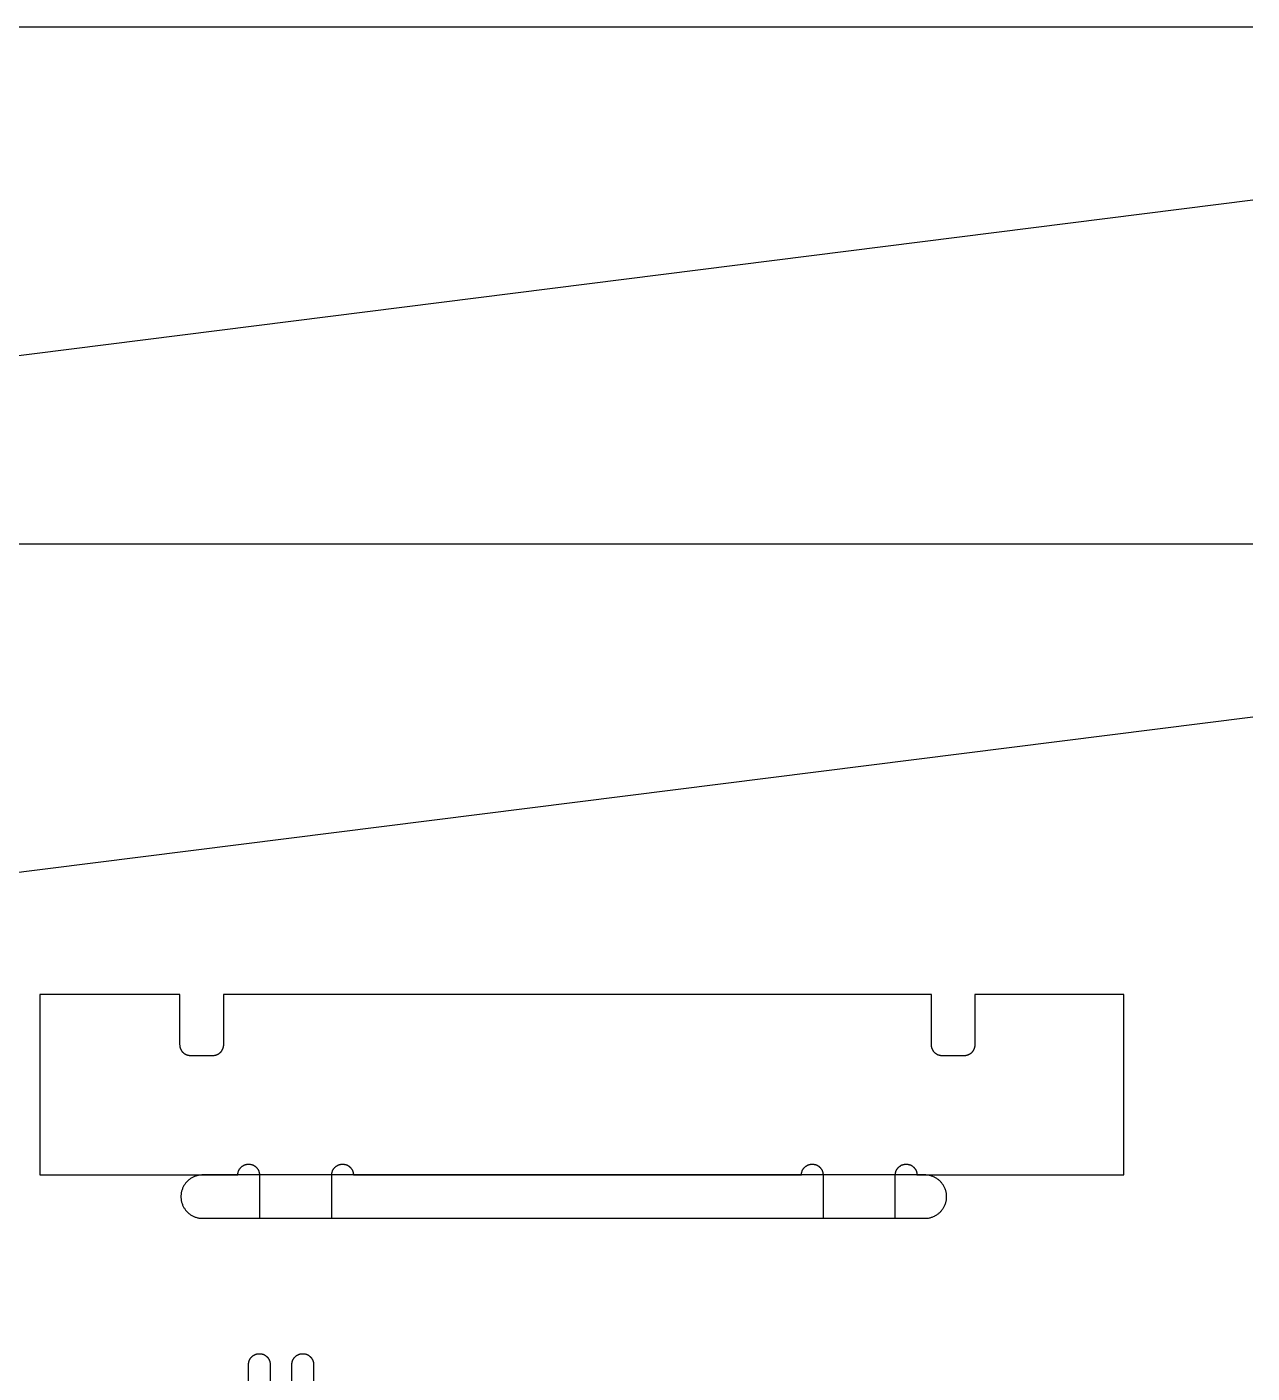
# Model space of a CAD drawing. Extents: x 0 to 1220, y 0 to 2440.
# Drawn here: x 270.7 to 609.8, y 787.7 to 1160.5 of the extents above; entities that cross this region are included whole.
import ezdxf

# ---------------------------------------------------------------- set-up
doc = ezdxf.new("R2010")
doc.units = 0
doc.layers.add('CUT_6_12MM', color=6, linetype='CONTINUOUS')
doc.layers.add('POCKET_6__6MM', color=4, linetype='CONTINUOUS')

msp = doc.modelspace()

# ---------------------------------------------------------------- linework, layer by layer
at = {"layer": 'CUT_6_12MM'}
for p, q in [((265.15, 1160.46), (295.44, 1160.46)), ((295.44, 1160.46), (610, 1160.46)), ((610, 1112.46), (134, 1052.46)), ((265.15, 1017.33), (295.44, 1017.33)), ((295.44, 1017.33), (610, 1017.33)), ((610, 969.33), (134, 909.33)), ((313.08, 892.54), (274.32, 892.54)), ((274.32, 892.54), (274.32, 842.54)), ((313.08, 878.54), (313.08, 892.54)), ((521.08, 892.54), (325.08, 892.54)), ((325.08, 892.54), (325.08, 878.54)), ((521.08, 878.54), (521.08, 892.54)), ((574.32, 892.54), (533.08, 892.54)), ((533.08, 892.54), (533.08, 878.54)), ((574.32, 842.54), (574.32, 892.54)), ((313.09, 878.44), (313.08, 878.54)), ((313.09, 878.34), (313.09, 878.44)), ((313.1, 878.24), (313.09, 878.34)), ((313.11, 878.14), (313.1, 878.24)), ((313.13, 878.03), (313.11, 878.14)), ((313.15, 877.93), (313.13, 878.03)), ((313.17, 877.83), (313.15, 877.93)), ((313.2, 877.73), (313.17, 877.83)), ((313.23, 877.64), (313.2, 877.73)), ((313.26, 877.54), (313.23, 877.64)), ((313.29, 877.44), (313.26, 877.54)), ((313.33, 877.35), (313.29, 877.44)), ((313.38, 877.26), (313.33, 877.35)), ((313.42, 877.16), (313.38, 877.26)), ((313.47, 877.07), (313.42, 877.16)), ((313.52, 876.98), (313.47, 877.07)), ((313.58, 876.9), (313.52, 876.98)), ((313.63, 876.81), (313.58, 876.9)), ((313.69, 876.73), (313.63, 876.81)), ((313.76, 876.65), (313.69, 876.73)), ((313.82, 876.57), (313.76, 876.65)), ((313.89, 876.5), (313.82, 876.57)), ((313.96, 876.42), (313.89, 876.5)), ((314.04, 876.35), (313.96, 876.42)), ((314.11, 876.28), (314.04, 876.35)), ((314.19, 876.22), (314.11, 876.28)), ((314.27, 876.15), (314.19, 876.22)), ((314.35, 876.09), (314.27, 876.15)), ((314.44, 876.04), (314.35, 876.09)), ((314.53, 875.98), (314.44, 876.04)), ((323.73, 876.04), (323.64, 875.98)), ((323.81, 876.09), (323.73, 876.04)), ((323.9, 876.15), (323.81, 876.09)), ((323.98, 876.22), (323.9, 876.15)), ((324.06, 876.28), (323.98, 876.22)), ((324.13, 876.35), (324.06, 876.28)), ((324.21, 876.42), (324.13, 876.35)), ((324.28, 876.5), (324.21, 876.42)), ((324.35, 876.57), (324.28, 876.5)), ((324.41, 876.65), (324.35, 876.57)), ((324.48, 876.73), (324.41, 876.65)), ((324.54, 876.81), (324.48, 876.73)), ((324.59, 876.9), (324.54, 876.81)), ((324.65, 876.98), (324.59, 876.9)), ((324.7, 877.07), (324.65, 876.98)), ((324.75, 877.16), (324.7, 877.07)), ((324.79, 877.26), (324.75, 877.16)), ((324.84, 877.35), (324.79, 877.26)), ((324.88, 877.44), (324.84, 877.35)), ((324.91, 877.54), (324.88, 877.44)), ((324.94, 877.64), (324.91, 877.54)), ((324.97, 877.73), (324.94, 877.64)), ((325, 877.83), (324.97, 877.73)), ((325.02, 877.93), (325, 877.83)), ((325.04, 878.03), (325.02, 877.93)), ((325.06, 878.14), (325.04, 878.03)), ((325.07, 878.24), (325.06, 878.14)), ((325.08, 878.34), (325.07, 878.24)), ((325.08, 878.54), (325.08, 878.44)), ((325.08, 878.44), (325.08, 878.34)), ((521.09, 878.44), (521.08, 878.54)), ((521.09, 878.34), (521.09, 878.44)), ((521.1, 878.24), (521.09, 878.34)), ((521.11, 878.14), (521.1, 878.24)), ((521.13, 878.03), (521.11, 878.14)), ((521.15, 877.93), (521.13, 878.03)), ((521.17, 877.83), (521.15, 877.93)), ((521.2, 877.73), (521.17, 877.83)), ((521.23, 877.64), (521.2, 877.73)), ((521.26, 877.54), (521.23, 877.64)), ((521.29, 877.44), (521.26, 877.54)), ((521.33, 877.35), (521.29, 877.44)), ((521.38, 877.26), (521.33, 877.35)), ((521.42, 877.16), (521.38, 877.26)), ((521.47, 877.07), (521.42, 877.16)), ((521.52, 876.98), (521.47, 877.07)), ((521.58, 876.9), (521.52, 876.98)), ((521.63, 876.81), (521.58, 876.9)), ((521.69, 876.73), (521.63, 876.81)), ((521.76, 876.65), (521.69, 876.73)), ((521.82, 876.57), (521.76, 876.65)), ((521.89, 876.5), (521.82, 876.57)), ((521.96, 876.42), (521.89, 876.5)), ((522.04, 876.35), (521.96, 876.42)), ((522.11, 876.28), (522.04, 876.35)), ((522.19, 876.22), (522.11, 876.28)), ((522.27, 876.15), (522.19, 876.22)), ((522.35, 876.09), (522.27, 876.15)), ((522.44, 876.04), (522.35, 876.09)), ((522.53, 875.98), (522.44, 876.04)), ((531.73, 876.04), (531.64, 875.98)), ((531.81, 876.09), (531.73, 876.04)), ((531.9, 876.15), (531.81, 876.09)), ((531.98, 876.22), (531.9, 876.15)), ((532.06, 876.28), (531.98, 876.22)), ((532.13, 876.35), (532.06, 876.28)), ((532.21, 876.42), (532.13, 876.35)), ((532.28, 876.5), (532.21, 876.42)), ((532.35, 876.57), (532.28, 876.5)), ((532.41, 876.65), (532.35, 876.57)), ((532.48, 876.73), (532.41, 876.65)), ((532.54, 876.81), (532.48, 876.73)), ((532.59, 876.9), (532.54, 876.81)), ((532.65, 876.98), (532.59, 876.9)), ((532.7, 877.07), (532.65, 876.98)), ((532.75, 877.16), (532.7, 877.07)), ((532.79, 877.26), (532.75, 877.16)), ((532.84, 877.35), (532.79, 877.26)), ((532.88, 877.44), (532.84, 877.35)), ((532.91, 877.54), (532.88, 877.44)), ((532.94, 877.64), (532.91, 877.54)), ((532.97, 877.73), (532.94, 877.64)), ((533, 877.83), (532.97, 877.73)), ((533.02, 877.93), (533, 877.83)), ((533.04, 878.03), (533.02, 877.93)), ((533.06, 878.14), (533.04, 878.03)), ((533.07, 878.24), (533.06, 878.14)), ((533.08, 878.34), (533.07, 878.24)), ((533.08, 878.54), (533.08, 878.44)), ((533.08, 878.44), (533.08, 878.34)), ((314.61, 875.93), (314.53, 875.98)), ((314.7, 875.88), (314.61, 875.93)), ((314.8, 875.83), (314.7, 875.88)), ((314.89, 875.79), (314.8, 875.83)), ((314.98, 875.75), (314.89, 875.79)), ((315.08, 875.72), (314.98, 875.75)), ((315.18, 875.68), (315.08, 875.72)), ((315.28, 875.65), (315.18, 875.68)), ((315.37, 875.63), (315.28, 875.65)), ((315.47, 875.61), (315.37, 875.63)), ((315.58, 875.59), (315.47, 875.61)), ((315.68, 875.57), (315.58, 875.59)), ((315.78, 875.56), (315.68, 875.57)), ((315.88, 875.55), (315.78, 875.56)), ((315.98, 875.55), (315.88, 875.55)), ((316.08, 875.54), (315.98, 875.55)), ((322.08, 875.54), (316.08, 875.54)), ((322.19, 875.55), (322.08, 875.54)), ((322.29, 875.55), (322.19, 875.55)), ((322.39, 875.56), (322.29, 875.55)), ((322.49, 875.57), (322.39, 875.56)), ((322.59, 875.59), (322.49, 875.57)), ((322.7, 875.61), (322.59, 875.59)), ((322.8, 875.63), (322.7, 875.61)), ((322.89, 875.65), (322.8, 875.63)), ((322.99, 875.68), (322.89, 875.65)), ((323.09, 875.72), (322.99, 875.68)), ((323.19, 875.75), (323.09, 875.72)), ((323.28, 875.79), (323.19, 875.75)), ((323.37, 875.83), (323.28, 875.79)), ((323.47, 875.88), (323.37, 875.83)), ((323.56, 875.93), (323.47, 875.88)), ((323.64, 875.98), (323.56, 875.93)), ((522.61, 875.93), (522.53, 875.98)), ((522.7, 875.88), (522.61, 875.93)), ((522.8, 875.83), (522.7, 875.88)), ((522.89, 875.79), (522.8, 875.83)), ((522.98, 875.75), (522.89, 875.79)), ((523.08, 875.72), (522.98, 875.75)), ((523.18, 875.68), (523.08, 875.72)), ((523.28, 875.65), (523.18, 875.68)), ((523.37, 875.63), (523.28, 875.65)), ((523.47, 875.61), (523.37, 875.63)), ((523.58, 875.59), (523.47, 875.61)), ((523.68, 875.57), (523.58, 875.59)), ((523.78, 875.56), (523.68, 875.57)), ((523.88, 875.55), (523.78, 875.56)), ((523.98, 875.55), (523.88, 875.55)), ((524.08, 875.54), (523.98, 875.55)), ((530.08, 875.54), (524.08, 875.54)), ((530.19, 875.55), (530.08, 875.54)), ((530.29, 875.55), (530.19, 875.55)), ((530.39, 875.56), (530.29, 875.55)), ((530.49, 875.57), (530.39, 875.56)), ((530.59, 875.59), (530.49, 875.57)), ((530.7, 875.61), (530.59, 875.59)), ((530.8, 875.63), (530.7, 875.61)), ((530.89, 875.65), (530.8, 875.63)), ((530.99, 875.68), (530.89, 875.65)), ((531.09, 875.72), (530.99, 875.68)), ((531.19, 875.75), (531.09, 875.72)), ((531.28, 875.79), (531.19, 875.75)), ((531.37, 875.83), (531.28, 875.79)), ((531.47, 875.88), (531.37, 875.83)), ((531.56, 875.93), (531.47, 875.88)), ((531.64, 875.98), (531.56, 875.93)), ((274.32, 842.54), (329.08, 842.54)), ((329.08, 842.54), (329.09, 842.65)), ((329.09, 842.75), (329.1, 842.85)), ((329.09, 842.65), (329.09, 842.75)), ((329.1, 842.85), (329.11, 842.95)), ((329.11, 842.95), (329.13, 843.06)), ((329.13, 843.06), (329.15, 843.16)), ((329.15, 843.16), (329.17, 843.26)), ((329.17, 843.26), (329.2, 843.36)), ((329.2, 843.36), (329.23, 843.46)), ((329.23, 843.46), (329.26, 843.56)), ((329.26, 843.56), (329.3, 843.65)), ((329.3, 843.65), (329.34, 843.75)), ((329.34, 843.75), (329.38, 843.84)), ((329.38, 843.84), (329.43, 843.94)), ((329.43, 843.94), (329.48, 844.03)), ((329.48, 844.03), (329.53, 844.12)), ((329.53, 844.12), (329.59, 844.2)), ((329.59, 844.2), (329.65, 844.29)), ((329.65, 844.29), (329.71, 844.37)), ((329.71, 844.37), (329.77, 844.45)), ((329.77, 844.45), (329.84, 844.53)), ((329.84, 844.53), (329.91, 844.61)), ((329.91, 844.61), (329.98, 844.68)), ((329.98, 844.68), (330.06, 844.75)), ((330.06, 844.75), (330.13, 844.82)), ((330.13, 844.82), (330.21, 844.89)), ((330.21, 844.89), (330.3, 844.95)), ((330.3, 844.95), (330.38, 845.01)), ((330.38, 845.01), (330.47, 845.07)), ((330.47, 845.07), (330.56, 845.12)), ((330.56, 845.12), (330.65, 845.17)), ((330.65, 845.17), (330.74, 845.22)), ((330.74, 845.22), (330.83, 845.27)), ((330.83, 845.27), (330.92, 845.31)), ((330.92, 845.31), (331.02, 845.35)), ((331.02, 845.35), (331.12, 845.38)), ((331.12, 845.38), (331.22, 845.41)), ((331.22, 845.41), (331.32, 845.44)), ((331.32, 845.44), (331.42, 845.47)), ((331.42, 845.47), (331.52, 845.49)), ((331.52, 845.49), (331.62, 845.51)), ((331.62, 845.51), (331.72, 845.52)), ((331.72, 845.52), (331.83, 845.53)), ((331.83, 845.53), (331.93, 845.54)), ((331.93, 845.54), (332.03, 845.54)), ((332.03, 845.54), (332.14, 845.54)), ((332.14, 845.54), (332.24, 845.54)), ((332.24, 845.54), (332.34, 845.53)), ((332.34, 845.53), (332.45, 845.52)), ((332.45, 845.52), (332.55, 845.51)), ((332.55, 845.51), (332.65, 845.49)), ((332.65, 845.49), (332.75, 845.47)), ((332.75, 845.47), (332.85, 845.44)), ((332.85, 845.44), (332.95, 845.41)), ((332.95, 845.41), (333.05, 845.38)), ((333.05, 845.38), (333.15, 845.35)), ((333.15, 845.35), (333.24, 845.31)), ((333.24, 845.31), (333.34, 845.27)), ((333.34, 845.27), (333.43, 845.22)), ((333.43, 845.22), (333.52, 845.17)), ((333.52, 845.17), (333.61, 845.12)), ((333.61, 845.12), (333.7, 845.07)), ((333.7, 845.07), (333.79, 845.01)), ((333.79, 845.01), (333.87, 844.95)), ((333.87, 844.95), (333.96, 844.89)), ((333.96, 844.89), (334.04, 844.82)), ((334.04, 844.82), (334.11, 844.75)), ((334.11, 844.75), (334.19, 844.68)), ((334.19, 844.68), (334.26, 844.61)), ((334.26, 844.61), (334.33, 844.53)), ((334.33, 844.53), (334.4, 844.45)), ((334.4, 844.45), (334.46, 844.37)), ((334.46, 844.37), (334.52, 844.29)), ((334.52, 844.29), (334.58, 844.2)), ((334.58, 844.2), (334.64, 844.12)), ((334.64, 844.12), (334.69, 844.03)), ((334.69, 844.03), (334.74, 843.94)), ((334.74, 843.94), (334.79, 843.84)), ((334.79, 843.84), (334.83, 843.75)), ((334.83, 843.75), (334.87, 843.65)), ((334.87, 843.65), (334.91, 843.56)), ((334.91, 843.56), (334.94, 843.46)), ((334.94, 843.46), (334.97, 843.36)), ((334.97, 843.36), (335, 843.26)), ((335, 843.26), (335.02, 843.16)), ((335.02, 843.16), (335.04, 843.06)), ((335.04, 843.06), (335.06, 842.95)), ((335.06, 842.95), (335.07, 842.85)), ((335.07, 842.85), (335.08, 842.75)), ((335.08, 842.75), (335.08, 842.65)), ((335.08, 842.65), (335.08, 842.54)), ((335.08, 842.54), (335.08, 830.54)), ((355.08, 842.54), (355.09, 842.65)), ((355.08, 830.54), (355.08, 842.54)), ((355.09, 842.75), (355.1, 842.85)), ((355.09, 842.65), (355.09, 842.75)), ((355.1, 842.85), (355.11, 842.95)), ((355.11, 842.95), (355.13, 843.06)), ((355.13, 843.06), (355.15, 843.16)), ((355.15, 843.16), (355.17, 843.26)), ((355.17, 843.26), (355.2, 843.36)), ((355.2, 843.36), (355.23, 843.46)), ((355.23, 843.46), (355.26, 843.56)), ((355.26, 843.56), (355.3, 843.65)), ((355.3, 843.65), (355.34, 843.75)), ((355.34, 843.75), (355.38, 843.84)), ((355.38, 843.84), (355.43, 843.94)), ((355.43, 843.94), (355.48, 844.03)), ((355.48, 844.03), (355.53, 844.12)), ((355.53, 844.12), (355.59, 844.2)), ((355.59, 844.2), (355.65, 844.29)), ((355.65, 844.29), (355.71, 844.37)), ((355.71, 844.37), (355.77, 844.45)), ((355.77, 844.45), (355.84, 844.53)), ((355.84, 844.53), (355.91, 844.61)), ((355.91, 844.61), (355.98, 844.68)), ((355.98, 844.68), (356.06, 844.75)), ((356.06, 844.75), (356.13, 844.82)), ((356.13, 844.82), (356.21, 844.89)), ((356.21, 844.89), (356.3, 844.95)), ((356.3, 844.95), (356.38, 845.01)), ((356.38, 845.01), (356.47, 845.07)), ((356.47, 845.07), (356.56, 845.12)), ((356.56, 845.12), (356.65, 845.17)), ((356.65, 845.17), (356.74, 845.22)), ((356.74, 845.22), (356.83, 845.27)), ((356.83, 845.27), (356.92, 845.31)), ((356.92, 845.31), (357.02, 845.35)), ((357.02, 845.35), (357.12, 845.38)), ((357.12, 845.38), (357.22, 845.41)), ((357.22, 845.41), (357.32, 845.44)), ((357.32, 845.44), (357.42, 845.47)), ((357.42, 845.47), (357.52, 845.49)), ((357.52, 845.49), (357.62, 845.51)), ((357.62, 845.51), (357.72, 845.52)), ((357.72, 845.52), (357.83, 845.53)), ((357.83, 845.53), (357.93, 845.54)), ((357.93, 845.54), (358.03, 845.54)), ((358.03, 845.54), (358.14, 845.54)), ((358.14, 845.54), (358.24, 845.54)), ((358.24, 845.54), (358.34, 845.53)), ((358.34, 845.53), (358.45, 845.52)), ((358.45, 845.52), (358.55, 845.51)), ((358.55, 845.51), (358.65, 845.49)), ((358.65, 845.49), (358.75, 845.47)), ((358.75, 845.47), (358.85, 845.44)), ((358.85, 845.44), (358.95, 845.41)), ((358.95, 845.41), (359.05, 845.38)), ((359.05, 845.38), (359.15, 845.35)), ((359.15, 845.35), (359.24, 845.31)), ((359.24, 845.31), (359.34, 845.27)), ((359.34, 845.27), (359.43, 845.22)), ((359.43, 845.22), (359.52, 845.17)), ((359.52, 845.17), (359.61, 845.12)), ((359.61, 845.12), (359.7, 845.07)), ((359.7, 845.07), (359.79, 845.01)), ((359.79, 845.01), (359.87, 844.95)), ((359.87, 844.95), (359.96, 844.89)), ((359.96, 844.89), (360.04, 844.82)), ((360.04, 844.82), (360.11, 844.75)), ((360.11, 844.75), (360.19, 844.68)), ((360.19, 844.68), (360.26, 844.61)), ((360.26, 844.61), (360.33, 844.53)), ((360.33, 844.53), (360.4, 844.45)), ((360.4, 844.45), (360.46, 844.37)), ((360.46, 844.37), (360.52, 844.29)), ((360.52, 844.29), (360.58, 844.2)), ((360.58, 844.2), (360.64, 844.12)), ((360.64, 844.12), (360.69, 844.03)), ((360.69, 844.03), (360.74, 843.94)), ((360.74, 843.94), (360.79, 843.84)), ((360.79, 843.84), (360.83, 843.75)), ((360.83, 843.75), (360.87, 843.65)), ((360.87, 843.65), (360.91, 843.56)), ((360.91, 843.56), (360.94, 843.46)), ((360.94, 843.46), (360.97, 843.36)), ((360.97, 843.36), (361, 843.26)), ((361, 843.26), (361.02, 843.16)), ((361.02, 843.16), (361.04, 843.06)), ((361.04, 843.06), (361.06, 842.95)), ((361.06, 842.95), (361.07, 842.85)), ((361.07, 842.85), (361.08, 842.75)), ((361.08, 842.75), (361.08, 842.65)), ((361.08, 842.65), (361.08, 842.54)), ((361.08, 842.54), (485.08, 842.54)), ((485.08, 842.54), (485.09, 842.65)), ((485.09, 842.75), (485.1, 842.85)), ((485.09, 842.65), (485.09, 842.75)), ((485.1, 842.85), (485.11, 842.95)), ((485.11, 842.95), (485.13, 843.06)), ((485.13, 843.06), (485.15, 843.16)), ((485.15, 843.16), (485.17, 843.26)), ((485.17, 843.26), (485.2, 843.36)), ((485.2, 843.36), (485.23, 843.46)), ((485.23, 843.46), (485.26, 843.56)), ((485.26, 843.56), (485.3, 843.65)), ((485.3, 843.65), (485.34, 843.75)), ((485.34, 843.75), (485.38, 843.84)), ((485.38, 843.84), (485.43, 843.94)), ((485.43, 843.94), (485.48, 844.03)), ((485.48, 844.03), (485.53, 844.12)), ((485.53, 844.12), (485.59, 844.2)), ((485.59, 844.2), (485.65, 844.29)), ((485.65, 844.29), (485.71, 844.37)), ((485.71, 844.37), (485.77, 844.45)), ((485.77, 844.45), (485.84, 844.53)), ((485.84, 844.53), (485.91, 844.61)), ((485.91, 844.61), (485.98, 844.68)), ((485.98, 844.68), (486.06, 844.75)), ((486.06, 844.75), (486.13, 844.82)), ((486.13, 844.82), (486.21, 844.89)), ((486.21, 844.89), (486.3, 844.95)), ((486.3, 844.95), (486.38, 845.01)), ((486.38, 845.01), (486.47, 845.07)), ((486.47, 845.07), (486.56, 845.12)), ((486.56, 845.12), (486.65, 845.17)), ((486.65, 845.17), (486.74, 845.22)), ((486.74, 845.22), (486.83, 845.27)), ((486.83, 845.27), (486.92, 845.31)), ((486.92, 845.31), (487.02, 845.35)), ((487.02, 845.35), (487.12, 845.38)), ((487.12, 845.38), (487.22, 845.41)), ((487.22, 845.41), (487.32, 845.44)), ((487.32, 845.44), (487.42, 845.47)), ((487.42, 845.47), (487.52, 845.49)), ((487.52, 845.49), (487.62, 845.51)), ((487.62, 845.51), (487.72, 845.52)), ((487.72, 845.52), (487.83, 845.53)), ((487.83, 845.53), (487.93, 845.54)), ((487.93, 845.54), (488.03, 845.54)), ((488.03, 845.54), (488.14, 845.54)), ((488.14, 845.54), (488.24, 845.54)), ((488.24, 845.54), (488.34, 845.53)), ((488.34, 845.53), (488.45, 845.52)), ((488.45, 845.52), (488.55, 845.51)), ((488.55, 845.51), (488.65, 845.49)), ((488.65, 845.49), (488.75, 845.47)), ((488.75, 845.47), (488.85, 845.44)), ((488.85, 845.44), (488.95, 845.41)), ((488.95, 845.41), (489.05, 845.38)), ((489.05, 845.38), (489.15, 845.35)), ((489.15, 845.35), (489.24, 845.31)), ((489.24, 845.31), (489.34, 845.27)), ((489.34, 845.27), (489.43, 845.22)), ((489.43, 845.22), (489.52, 845.17)), ((489.52, 845.17), (489.61, 845.12)), ((489.61, 845.12), (489.7, 845.07)), ((489.7, 845.07), (489.79, 845.01)), ((489.79, 845.01), (489.87, 844.95)), ((489.87, 844.95), (489.96, 844.89)), ((489.96, 844.89), (490.04, 844.82)), ((490.04, 844.82), (490.11, 844.75)), ((490.11, 844.75), (490.19, 844.68)), ((490.19, 844.68), (490.26, 844.61)), ((490.26, 844.61), (490.33, 844.53)), ((490.33, 844.53), (490.4, 844.45)), ((490.4, 844.45), (490.46, 844.37)), ((490.46, 844.37), (490.52, 844.29)), ((490.52, 844.29), (490.58, 844.2)), ((490.58, 844.2), (490.64, 844.12)), ((490.64, 844.12), (490.69, 844.03)), ((490.69, 844.03), (490.74, 843.94)), ((490.74, 843.94), (490.79, 843.84)), ((490.79, 843.84), (490.83, 843.75)), ((490.83, 843.75), (490.87, 843.65)), ((490.87, 843.65), (490.91, 843.56)), ((490.91, 843.56), (490.94, 843.46)), ((490.94, 843.46), (490.97, 843.36)), ((490.97, 843.36), (491, 843.26)), ((491, 843.26), (491.02, 843.16)), ((491.02, 843.16), (491.04, 843.06)), ((491.04, 843.06), (491.06, 842.95)), ((491.06, 842.95), (491.07, 842.85)), ((491.07, 842.85), (491.08, 842.75)), ((491.08, 842.75), (491.08, 842.65)), ((491.08, 842.65), (491.08, 842.54)), ((491.08, 842.54), (491.08, 830.54)), ((511.08, 842.54), (511.09, 842.65)), ((511.08, 830.54), (511.08, 842.54)), ((511.09, 842.75), (511.1, 842.85)), ((511.09, 842.65), (511.09, 842.75)), ((511.1, 842.85), (511.11, 842.95)), ((511.11, 842.95), (511.13, 843.06)), ((511.13, 843.06), (511.15, 843.16)), ((511.15, 843.16), (511.17, 843.26)), ((511.17, 843.26), (511.2, 843.36)), ((511.2, 843.36), (511.23, 843.46)), ((511.23, 843.46), (511.26, 843.56)), ((511.26, 843.56), (511.3, 843.65)), ((511.3, 843.65), (511.34, 843.75)), ((511.34, 843.75), (511.38, 843.84)), ((511.38, 843.84), (511.43, 843.94)), ((511.43, 843.94), (511.48, 844.03)), ((511.48, 844.03), (511.53, 844.12)), ((511.53, 844.12), (511.59, 844.2)), ((511.59, 844.2), (511.65, 844.29)), ((511.65, 844.29), (511.71, 844.37)), ((511.71, 844.37), (511.77, 844.45)), ((511.77, 844.45), (511.84, 844.53)), ((511.84, 844.53), (511.91, 844.61)), ((511.91, 844.61), (511.98, 844.68)), ((511.98, 844.68), (512.06, 844.75)), ((512.06, 844.75), (512.13, 844.82)), ((512.13, 844.82), (512.21, 844.89)), ((512.21, 844.89), (512.3, 844.95)), ((512.3, 844.95), (512.38, 845.01)), ((512.38, 845.01), (512.47, 845.07)), ((512.47, 845.07), (512.56, 845.12)), ((512.56, 845.12), (512.65, 845.17)), ((512.65, 845.17), (512.74, 845.22)), ((512.74, 845.22), (512.83, 845.27)), ((512.83, 845.27), (512.92, 845.31)), ((512.92, 845.31), (513.02, 845.35)), ((513.02, 845.35), (513.12, 845.38)), ((513.12, 845.38), (513.22, 845.41)), ((513.22, 845.41), (513.32, 845.44)), ((513.32, 845.44), (513.42, 845.47)), ((513.42, 845.47), (513.52, 845.49)), ((513.52, 845.49), (513.62, 845.51)), ((513.62, 845.51), (513.72, 845.52)), ((513.72, 845.52), (513.83, 845.53)), ((513.83, 845.53), (513.93, 845.54)), ((513.93, 845.54), (514.03, 845.54)), ((514.03, 845.54), (514.14, 845.54)), ((514.14, 845.54), (514.24, 845.54)), ((514.24, 845.54), (514.34, 845.53)), ((514.34, 845.53), (514.45, 845.52)), ((514.45, 845.52), (514.55, 845.51)), ((514.55, 845.51), (514.65, 845.49)), ((514.65, 845.49), (514.75, 845.47)), ((514.75, 845.47), (514.85, 845.44)), ((514.85, 845.44), (514.95, 845.41)), ((514.95, 845.41), (515.05, 845.38)), ((515.05, 845.38), (515.15, 845.35)), ((515.15, 845.35), (515.24, 845.31)), ((515.24, 845.31), (515.34, 845.27)), ((515.34, 845.27), (515.43, 845.22)), ((515.43, 845.22), (515.52, 845.17)), ((515.52, 845.17), (515.61, 845.12)), ((515.61, 845.12), (515.7, 845.07)), ((515.7, 845.07), (515.79, 845.01)), ((515.79, 845.01), (515.87, 844.95)), ((515.87, 844.95), (515.96, 844.89)), ((515.96, 844.89), (516.04, 844.82)), ((516.04, 844.82), (516.11, 844.75)), ((516.11, 844.75), (516.19, 844.68)), ((516.19, 844.68), (516.26, 844.61)), ((516.26, 844.61), (516.33, 844.53)), ((516.33, 844.53), (516.4, 844.45)), ((516.4, 844.45), (516.46, 844.37)), ((516.46, 844.37), (516.52, 844.29)), ((516.52, 844.29), (516.58, 844.2)), ((516.58, 844.2), (516.64, 844.12)), ((516.64, 844.12), (516.69, 844.03)), ((516.69, 844.03), (516.74, 843.94)), ((516.74, 843.94), (516.79, 843.84)), ((516.79, 843.84), (516.83, 843.75)), ((516.83, 843.75), (516.87, 843.65)), ((516.87, 843.65), (516.91, 843.56)), ((516.91, 843.56), (516.94, 843.46)), ((516.94, 843.46), (516.97, 843.36)), ((516.97, 843.36), (517, 843.26)), ((517, 843.26), (517.02, 843.16)), ((517.02, 843.16), (517.04, 843.06)), ((517.04, 843.06), (517.06, 842.95)), ((517.06, 842.95), (517.07, 842.85)), ((517.07, 842.85), (517.08, 842.75)), ((517.08, 842.75), (517.08, 842.65)), ((517.08, 842.65), (517.08, 842.54)), ((517.08, 842.54), (574.32, 842.54)), ((335.08, 830.54), (355.08, 830.54)), ((491.08, 830.54), (511.08, 830.54))]:
    msp.add_line(p, q, dxfattribs=at)
at = {"layer": 'POCKET_6__6MM'}
for p, q in [((318.52, 842.48), (318.31, 842.45)), ((318.72, 842.51), (318.52, 842.48)), ((318.93, 842.53), (318.72, 842.51)), ((319.14, 842.54), (318.93, 842.53)), ((319.34, 842.54), (319.14, 842.54)), ((519.27, 842.54), (319.34, 842.54)), ((519.48, 842.54), (519.27, 842.54)), ((519.69, 842.53), (519.48, 842.54)), ((519.89, 842.51), (519.69, 842.53)), ((520.1, 842.48), (519.89, 842.51)), ((520.3, 842.45), (520.1, 842.48)), ((313.81, 838.86), (313.73, 838.67)), ((313.89, 839.05), (313.81, 838.86)), ((313.98, 839.24), (313.89, 839.05)), ((314.08, 839.42), (313.98, 839.24)), ((314.18, 839.6), (314.08, 839.42)), ((314.29, 839.78), (314.18, 839.6)), ((314.41, 839.95), (314.29, 839.78)), ((314.53, 840.12), (314.41, 839.95)), ((314.65, 840.28), (314.53, 840.12)), ((314.79, 840.44), (314.65, 840.28)), ((314.92, 840.6), (314.79, 840.44)), ((315.07, 840.75), (314.92, 840.6)), ((315.21, 840.89), (315.07, 840.75)), ((315.37, 841.03), (315.21, 840.89)), ((315.52, 841.17), (315.37, 841.03)), ((315.68, 841.3), (315.52, 841.17)), ((315.85, 841.42), (315.68, 841.3)), ((316.02, 841.54), (315.85, 841.42)), ((316.2, 841.65), (316.02, 841.54)), ((316.37, 841.75), (316.2, 841.65)), ((316.56, 841.85), (316.37, 841.75)), ((316.74, 841.95), (316.56, 841.85)), ((316.93, 842.03), (316.74, 841.95)), ((317.12, 842.11), (316.93, 842.03)), ((317.31, 842.19), (317.12, 842.11)), ((317.51, 842.25), (317.31, 842.19)), ((317.71, 842.31), (317.51, 842.25)), ((317.91, 842.37), (317.71, 842.31)), ((318.11, 842.41), (317.91, 842.37)), ((318.31, 842.45), (318.11, 842.41)), ((520.51, 842.41), (520.3, 842.45)), ((520.71, 842.37), (520.51, 842.41)), ((520.91, 842.31), (520.71, 842.37)), ((521.11, 842.25), (520.91, 842.31)), ((521.3, 842.19), (521.11, 842.25)), ((521.5, 842.11), (521.3, 842.19)), ((521.69, 842.03), (521.5, 842.11)), ((521.88, 841.95), (521.69, 842.03)), ((522.06, 841.85), (521.88, 841.95)), ((522.24, 841.75), (522.06, 841.85)), ((522.42, 841.65), (522.24, 841.75)), ((522.6, 841.54), (522.42, 841.65)), ((522.77, 841.42), (522.6, 841.54)), ((522.93, 841.3), (522.77, 841.42)), ((523.09, 841.17), (522.93, 841.3)), ((523.25, 841.03), (523.09, 841.17)), ((523.4, 840.89), (523.25, 841.03)), ((523.55, 840.75), (523.4, 840.89)), ((523.69, 840.6), (523.55, 840.75)), ((523.83, 840.44), (523.69, 840.6)), ((523.96, 840.28), (523.83, 840.44)), ((524.09, 840.12), (523.96, 840.28)), ((524.21, 839.95), (524.09, 840.12)), ((524.33, 839.78), (524.21, 839.95)), ((524.43, 839.6), (524.33, 839.78)), ((524.54, 839.42), (524.43, 839.6)), ((524.63, 839.24), (524.54, 839.42)), ((524.72, 839.05), (524.63, 839.24)), ((524.81, 838.86), (524.72, 839.05)), ((524.88, 838.67), (524.81, 838.86)), ((313.37, 837.06), (313.35, 836.85)), ((313.35, 836.85), (313.35, 836.65)), ((313.35, 836.65), (313.35, 836.44)), ((313.35, 836.44), (313.35, 836.23)), ((313.35, 836.23), (313.37, 836.02)), ((313.39, 837.26), (313.37, 837.06)), ((313.37, 836.02), (313.39, 835.82)), ((313.42, 837.47), (313.39, 837.26)), ((313.39, 835.82), (313.42, 835.61)), ((313.45, 837.67), (313.42, 837.47)), ((313.42, 835.61), (313.45, 835.41)), ((313.49, 837.88), (313.45, 837.67)), ((313.45, 835.41), (313.49, 835.21)), ((313.54, 838.08), (313.49, 837.88)), ((313.49, 835.21), (313.54, 835.01)), ((313.6, 838.28), (313.54, 838.08)), ((313.66, 838.47), (313.6, 838.28)), ((313.73, 838.67), (313.66, 838.47)), ((524.95, 838.47), (524.88, 838.67)), ((525.02, 838.28), (524.95, 838.47)), ((525.07, 838.08), (525.02, 838.28)), ((525.12, 837.88), (525.07, 838.08)), ((525.07, 835.01), (525.12, 835.21)), ((525.17, 837.67), (525.12, 837.88)), ((525.12, 835.21), (525.17, 835.41)), ((525.2, 837.47), (525.17, 837.67)), ((525.17, 835.41), (525.2, 835.61)), ((525.23, 837.26), (525.2, 837.47)), ((525.2, 835.61), (525.23, 835.82)), ((525.25, 837.06), (525.23, 837.26)), ((525.23, 835.82), (525.25, 836.02)), ((525.26, 836.85), (525.25, 837.06)), ((525.25, 836.02), (525.26, 836.23)), ((525.27, 836.65), (525.26, 836.85)), ((525.26, 836.23), (525.27, 836.44)), ((525.27, 836.44), (525.27, 836.65)), ((313.54, 835.01), (313.6, 834.81)), ((313.6, 834.81), (313.66, 834.61)), ((313.66, 834.61), (313.73, 834.41)), ((313.73, 834.41), (313.81, 834.22)), ((313.81, 834.22), (313.89, 834.03)), ((313.89, 834.03), (313.98, 833.85)), ((313.98, 833.85), (314.08, 833.66)), ((314.08, 833.66), (314.18, 833.48)), ((314.18, 833.48), (314.29, 833.31)), ((314.29, 833.31), (314.41, 833.13)), ((314.41, 833.13), (314.53, 832.96)), ((314.53, 832.96), (314.65, 832.8)), ((314.65, 832.8), (314.79, 832.64)), ((314.79, 832.64), (314.92, 832.49)), ((314.92, 832.49), (315.07, 832.34)), ((315.07, 832.34), (315.21, 832.19)), ((315.21, 832.19), (315.37, 832.05)), ((315.37, 832.05), (315.52, 831.92)), ((315.52, 831.92), (315.68, 831.79)), ((315.68, 831.79), (315.85, 831.66)), ((315.85, 831.66), (316.02, 831.55)), ((316.02, 831.55), (316.2, 831.43)), ((316.2, 831.43), (316.37, 831.33)), ((316.37, 831.33), (316.56, 831.23)), ((522.06, 831.23), (522.24, 831.33)), ((522.24, 831.33), (522.42, 831.43)), ((522.42, 831.43), (522.6, 831.55)), ((522.6, 831.55), (522.77, 831.66)), ((522.77, 831.66), (522.93, 831.79)), ((522.93, 831.79), (523.09, 831.92)), ((523.09, 831.92), (523.25, 832.05)), ((523.25, 832.05), (523.4, 832.19)), ((523.4, 832.19), (523.55, 832.34)), ((523.55, 832.34), (523.69, 832.49)), ((523.69, 832.49), (523.83, 832.64)), ((523.83, 832.64), (523.96, 832.8)), ((523.96, 832.8), (524.09, 832.96)), ((524.09, 832.96), (524.21, 833.13)), ((524.21, 833.13), (524.33, 833.31)), ((524.33, 833.31), (524.43, 833.48)), ((524.43, 833.48), (524.54, 833.66)), ((524.54, 833.66), (524.63, 833.85)), ((524.63, 833.85), (524.72, 834.03)), ((524.72, 834.03), (524.81, 834.22)), ((524.81, 834.22), (524.88, 834.41)), ((524.88, 834.41), (524.95, 834.61)), ((524.95, 834.61), (525.02, 834.81)), ((525.02, 834.81), (525.07, 835.01)), ((316.56, 831.23), (316.74, 831.14)), ((316.74, 831.14), (316.93, 831.05)), ((316.93, 831.05), (317.12, 830.97)), ((317.12, 830.97), (317.31, 830.9)), ((317.31, 830.9), (317.51, 830.83)), ((317.51, 830.83), (317.71, 830.77)), ((317.71, 830.77), (317.91, 830.72)), ((317.91, 830.72), (318.11, 830.67)), ((318.11, 830.67), (318.31, 830.63)), ((318.31, 830.63), (318.52, 830.6)), ((318.52, 830.6), (318.72, 830.57)), ((318.72, 830.57), (318.93, 830.56)), ((318.93, 830.56), (319.14, 830.55)), ((319.14, 830.55), (319.34, 830.54)), ((319.34, 830.54), (519.27, 830.54)), ((519.27, 830.54), (519.48, 830.55)), ((519.48, 830.55), (519.69, 830.56)), ((519.69, 830.56), (519.89, 830.57)), ((519.89, 830.57), (520.1, 830.6)), ((520.1, 830.6), (520.3, 830.63)), ((520.3, 830.63), (520.51, 830.67)), ((520.51, 830.67), (520.71, 830.72)), ((520.71, 830.72), (520.91, 830.77)), ((520.91, 830.77), (521.11, 830.83)), ((521.11, 830.83), (521.3, 830.9)), ((521.3, 830.9), (521.5, 830.97)), ((521.5, 830.97), (521.69, 831.05)), ((521.69, 831.05), (521.88, 831.14)), ((521.88, 831.14), (522.06, 831.23)), ((332.06, 790.27), (332.07, 790.37)), ((332.07, 790.37), (332.08, 790.47)), ((332.08, 790.47), (332.1, 790.57)), ((332.1, 790.57), (332.12, 790.67)), ((332.12, 790.67), (332.14, 790.77)), ((332.14, 790.77), (332.17, 790.87)), ((332.17, 790.87), (332.2, 790.97)), ((332.2, 790.97), (332.23, 791.07)), ((332.23, 791.07), (332.26, 791.16)), ((332.26, 791.16), (332.3, 791.26)), ((332.3, 791.26), (332.35, 791.35)), ((332.35, 791.35), (332.39, 791.44)), ((332.39, 791.44), (332.44, 791.53)), ((332.44, 791.53), (332.49, 791.62)), ((332.49, 791.62), (332.55, 791.71)), ((332.55, 791.71), (332.6, 791.79)), ((332.6, 791.79), (332.67, 791.88)), ((332.67, 791.88), (332.73, 791.96)), ((332.73, 791.96), (332.79, 792.03)), ((332.79, 792.03), (332.86, 792.11)), ((332.86, 792.11), (332.93, 792.18)), ((332.93, 792.18), (333.01, 792.26)), ((333.01, 792.26), (333.08, 792.32)), ((333.08, 792.32), (333.16, 792.39)), ((333.16, 792.39), (333.24, 792.45)), ((333.24, 792.45), (333.33, 792.51)), ((333.33, 792.51), (333.41, 792.57)), ((333.41, 792.57), (333.5, 792.63)), ((333.5, 792.63), (333.59, 792.68)), ((333.59, 792.68), (333.68, 792.73)), ((333.68, 792.73), (333.77, 792.77)), ((333.77, 792.77), (333.86, 792.81)), ((333.86, 792.81), (333.96, 792.85)), ((333.96, 792.85), (334.05, 792.89)), ((334.05, 792.89), (334.15, 792.92)), ((334.15, 792.92), (334.25, 792.95)), ((334.25, 792.95), (334.35, 792.98)), ((334.35, 792.98), (334.45, 793)), ((334.45, 793), (334.55, 793.02)), ((334.55, 793.02), (334.65, 793.04)), ((334.65, 793.04), (334.75, 793.05)), ((334.75, 793.05), (334.85, 793.06)), ((334.85, 793.06), (334.95, 793.06)), ((334.95, 793.06), (335.06, 793.06)), ((335.06, 793.06), (335.16, 793.06)), ((335.16, 793.06), (335.26, 793.06)), ((335.26, 793.06), (335.36, 793.05)), ((335.36, 793.05), (335.46, 793.04)), ((335.46, 793.04), (335.57, 793.02)), ((335.57, 793.02), (335.67, 793)), ((335.67, 793), (335.77, 792.98)), ((335.77, 792.98), (335.87, 792.95)), ((335.87, 792.95), (335.96, 792.92)), ((335.96, 792.92), (336.06, 792.89)), ((336.06, 792.89), (336.16, 792.85)), ((336.16, 792.85), (336.25, 792.81)), ((336.25, 792.81), (336.34, 792.77)), ((336.34, 792.77), (336.44, 792.73)), ((336.44, 792.73), (336.53, 792.68)), ((336.53, 792.68), (336.61, 792.63)), ((336.61, 792.63), (336.7, 792.57)), ((336.7, 792.57), (336.79, 792.51)), ((336.79, 792.51), (336.87, 792.45)), ((336.87, 792.45), (336.95, 792.39)), ((336.95, 792.39), (337.03, 792.32)), ((337.03, 792.32), (337.1, 792.26)), ((337.1, 792.26), (337.18, 792.18)), ((337.18, 792.18), (337.25, 792.11)), ((337.25, 792.11), (337.32, 792.03)), ((337.32, 792.03), (337.38, 791.96)), ((337.38, 791.96), (337.45, 791.88)), ((337.45, 791.88), (337.51, 791.79)), ((337.51, 791.79), (337.56, 791.71)), ((337.56, 791.71), (337.62, 791.62)), ((337.62, 791.62), (337.67, 791.53)), ((337.67, 791.53), (337.72, 791.44)), ((337.72, 791.44), (337.76, 791.35)), ((337.76, 791.35), (337.81, 791.26)), ((337.81, 791.26), (337.85, 791.16)), ((337.85, 791.16), (337.88, 791.07)), ((337.88, 791.07), (337.92, 790.97)), ((337.92, 790.97), (337.94, 790.87)), ((337.94, 790.87), (337.97, 790.77)), ((337.97, 790.77), (337.99, 790.67)), ((337.99, 790.67), (338.01, 790.57)), ((338.01, 790.57), (338.03, 790.47)), ((338.03, 790.47), (338.04, 790.37)), ((338.04, 790.37), (338.05, 790.27)), ((344.06, 790.27), (344.07, 790.37)), ((344.07, 790.37), (344.08, 790.47)), ((344.08, 790.47), (344.1, 790.57)), ((344.1, 790.57), (344.12, 790.67)), ((344.12, 790.67), (344.14, 790.77)), ((344.14, 790.77), (344.17, 790.87)), ((344.17, 790.87), (344.2, 790.97)), ((344.2, 790.97), (344.23, 791.07)), ((344.23, 791.07), (344.26, 791.16)), ((344.26, 791.16), (344.3, 791.26)), ((344.3, 791.26), (344.35, 791.35)), ((344.35, 791.35), (344.39, 791.44)), ((344.39, 791.44), (344.44, 791.53)), ((344.44, 791.53), (344.49, 791.62)), ((344.49, 791.62), (344.55, 791.71)), ((344.55, 791.71), (344.6, 791.79)), ((344.6, 791.79), (344.67, 791.88)), ((344.67, 791.88), (344.73, 791.96)), ((344.73, 791.96), (344.79, 792.03)), ((344.79, 792.03), (344.86, 792.11)), ((344.86, 792.11), (344.93, 792.18)), ((344.93, 792.18), (345.01, 792.26)), ((345.01, 792.26), (345.08, 792.32)), ((345.08, 792.32), (345.16, 792.39)), ((345.16, 792.39), (345.24, 792.45)), ((345.24, 792.45), (345.33, 792.51)), ((345.33, 792.51), (345.41, 792.57)), ((345.41, 792.57), (345.5, 792.63)), ((345.5, 792.63), (345.59, 792.68)), ((345.59, 792.68), (345.68, 792.73)), ((345.68, 792.73), (345.77, 792.77)), ((345.77, 792.77), (345.86, 792.81)), ((345.86, 792.81), (345.96, 792.85)), ((345.96, 792.85), (346.05, 792.89)), ((346.05, 792.89), (346.15, 792.92)), ((346.15, 792.92), (346.25, 792.95)), ((346.25, 792.95), (346.35, 792.98)), ((346.35, 792.98), (346.45, 793)), ((346.45, 793), (346.55, 793.02)), ((346.55, 793.02), (346.65, 793.04)), ((346.65, 793.04), (346.75, 793.05)), ((346.75, 793.05), (346.85, 793.06)), ((346.85, 793.06), (346.95, 793.06)), ((346.95, 793.06), (347.06, 793.06)), ((347.06, 793.06), (347.16, 793.06)), ((347.16, 793.06), (347.26, 793.06)), ((347.26, 793.06), (347.36, 793.05)), ((347.36, 793.05), (347.46, 793.04)), ((347.46, 793.04), (347.57, 793.02)), ((347.57, 793.02), (347.67, 793)), ((347.67, 793), (347.77, 792.98)), ((347.77, 792.98), (347.87, 792.95)), ((347.87, 792.95), (347.96, 792.92)), ((347.96, 792.92), (348.06, 792.89)), ((348.06, 792.89), (348.16, 792.85)), ((348.16, 792.85), (348.25, 792.81)), ((348.25, 792.81), (348.34, 792.77)), ((348.34, 792.77), (348.44, 792.73)), ((348.44, 792.73), (348.53, 792.68)), ((348.53, 792.68), (348.61, 792.63)), ((348.61, 792.63), (348.7, 792.57)), ((348.7, 792.57), (348.79, 792.51)), ((348.79, 792.51), (348.87, 792.45)), ((348.87, 792.45), (348.95, 792.39)), ((348.95, 792.39), (349.03, 792.32)), ((349.03, 792.32), (349.1, 792.26)), ((349.1, 792.26), (349.18, 792.18)), ((349.18, 792.18), (349.25, 792.11)), ((349.25, 792.11), (349.32, 792.03)), ((349.32, 792.03), (349.38, 791.96)), ((349.38, 791.96), (349.45, 791.88)), ((349.45, 791.88), (349.51, 791.79)), ((349.51, 791.79), (349.56, 791.71)), ((349.56, 791.71), (349.62, 791.62)), ((349.62, 791.62), (349.67, 791.53)), ((349.67, 791.53), (349.72, 791.44)), ((349.72, 791.44), (349.76, 791.35)), ((349.76, 791.35), (349.81, 791.26)), ((349.81, 791.26), (349.85, 791.16)), ((349.85, 791.16), (349.88, 791.07)), ((349.88, 791.07), (349.92, 790.97)), ((349.92, 790.97), (349.94, 790.87)), ((349.94, 790.87), (349.97, 790.77)), ((349.97, 790.77), (349.99, 790.67)), ((349.99, 790.67), (350.01, 790.57)), ((350.01, 790.57), (350.03, 790.47)), ((350.03, 790.47), (350.04, 790.37)), ((350.04, 790.37), (350.05, 790.27)), ((332.06, 790.17), (332.06, 790.27)), ((332.06, 790.06), (332.06, 790.17)), ((332.06, 364.91), (332.06, 790.06)), ((338.05, 790.27), (338.05, 790.17)), ((338.05, 790.17), (338.06, 790.06)), ((338.06, 790.06), (338.06, 364.91)), ((344.06, 790.17), (344.06, 790.27)), ((344.06, 790.06), (344.06, 790.17)), ((344.06, 364.91), (344.06, 790.06)), ((350.05, 790.27), (350.05, 790.17)), ((350.05, 790.17), (350.06, 790.06)), ((350.06, 790.06), (350.06, 364.91))]:
    msp.add_line(p, q, dxfattribs=at)

doc.saveas('drawing.dxf')
